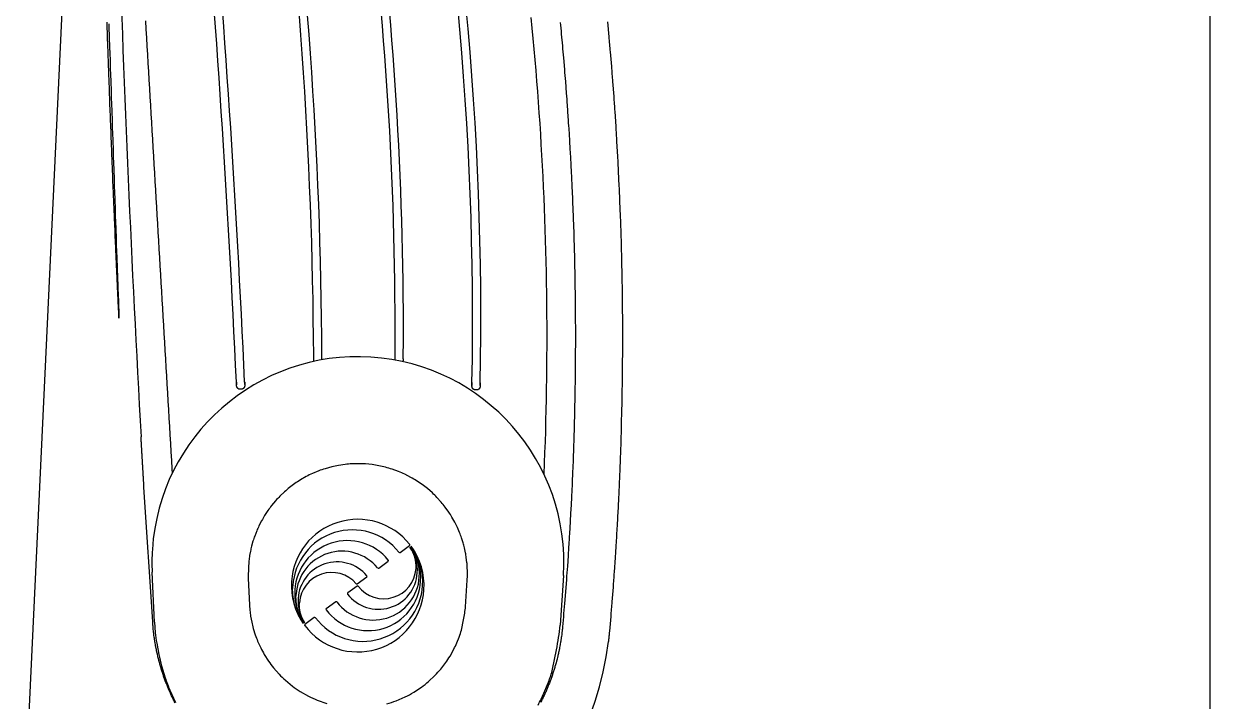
# Model space of a CAD drawing. Extents: x 527 to 614, y 487 to 635.
# Drawn here: x 606.62 to 613.77, y 516.14 to 520.22 of the extents above; entities that cross this region are included whole.
import ezdxf

# ---------------------------------------------------------------- set-up
doc = ezdxf.new("R2010")
doc.units = 0
doc.header["$MEASUREMENT"] = 0
for name, color, linetype in [('1', 4, 'Continuous'), ('DIM', 3, 'Continuous'), ('SPA', 2, 'Continuous')]:
    doc.layers.add(name, color=color, linetype=linetype)

# ---------------------------------------------------------------- blocks, each defined once
blk = doc.blocks.new('TRICKLER')
at = {"layer": '1', "linetype": 'Continuous'}
for p, q in [((1.9129, -0.4987), (2.0046, 1.4609)), ((-1.2494, -0.0491), (-1.2304, 0.2503)), ((1.2158, 0.231), (1.2301, -0.0687)), ((1.6031, -7.1236), (1.9129, -0.4987))]:
    blk.add_line(p, q, dxfattribs=at)
at = {"layer": '1', "color": 3, "linetype": 'Continuous'}
for p, q in [((0.2526, 0.2041), (0.3089, 0.2456)), ((1.2271, 0.2305), (1.2794, -0.5827)), ((0.1237, 0.1093), (0.1801, 0.1508)), ((-0.6594, 0.1386), (-0.6695, -0.0208)), ((0.6507, -0.0312), (0.6431, 0.1283)), ((-0.0068, 0.0008), (-0.0632, -0.0408)), ((-0.0051, 0.0144), (0.0512, 0.0559)), ((-0.1357, -0.0942), (-0.1921, -0.1357)), ((-0.2646, -0.1891), (-0.321, -0.2306)), ((-0.7272, -1.169), (-0.7172, -1.1692)), ((0.6905, -1.1733), (0.7005, -1.1728))]:
    blk.add_line(p, q, dxfattribs=at)
for points in [[(-1.244, 0.2603), (-1.2429, 0.2719, -0.002331), (-1.2417, 0.2835), (-1.2404, 0.2951, -0.002336), (-1.239, 0.3067), (-1.2375, 0.3182, -0.002338), (-1.2359, 0.3298), (-1.2341, 0.3413, -0.00234), (-1.2323, 0.3528), (-1.2303, 0.3642, -0.002341), (-1.2283, 0.3757), (-1.2261, 0.3871, -0.002341), (-1.2238, 0.3986), (-1.2215, 0.4099, -0.00234), (-1.219, 0.4213), (-1.2164, 0.4327, -0.002338), (-1.2137, 0.444), (-1.2109, 0.4553, -0.002336), (-1.208, 0.4666), (-1.2049, 0.4778, -0.002333), (-1.2018, 0.4891), (-1.1986, 0.5003, -0.002355), (-1.1952, 0.5115), (-1.1918, 0.5226, -0.00236), (-1.1882, 0.5338), (-1.1845, 0.5448, -0.002342), (-1.1808, 0.5559), (-1.1769, 0.5669, -0.002334), (-1.1729, 0.5779), (-1.1689, 0.5888, -0.002327), (-1.1647, 0.5997), (-1.1604, 0.6105, -0.002324), (-1.1561, 0.6213), (-1.1516, 0.6321, -0.002324), (-1.147, 0.6428), (-1.1424, 0.6534, -0.002326), (-1.1376, 0.664), (-1.1327, 0.6746, -0.002332), (-1.1278, 0.685), (-1.1228, 0.6955, -0.00234), (-1.1176, 0.7058), (-1.1124, 0.7161, -0.00232)], [(1.0922, 0.718), (1.0975, 0.7077, -0.002318), (1.1026, 0.6973), (1.1077, 0.6869, -0.002315), (1.1127, 0.6764), (1.1175, 0.6659, -0.002337), (1.1223, 0.6553), (1.127, 0.6447, -0.002345), (1.1316, 0.634), (1.136, 0.6233, -0.002328), (1.1404, 0.6125), (1.1447, 0.6017, -0.002322), (1.1489, 0.5909), (1.1529, 0.58, -0.002316), (1.1569, 0.5691), (1.1608, 0.5582, -0.002314), (1.1645, 0.5472), (1.1682, 0.5362, -0.002315), (1.1717, 0.5252), (1.1752, 0.5141, -0.002319), (1.1785, 0.5031), (1.1818, 0.492, -0.002325), (1.1849, 0.4809), (1.1879, 0.4697, -0.002334), (1.1908, 0.4586), (1.1936, 0.4474, -0.002321), (1.1963, 0.4362), (1.1989, 0.425, -0.002307), (1.2014, 0.4137), (1.2038, 0.4024, -0.002313), (1.2061, 0.3911), (1.2083, 0.3798, -0.00232), (1.2104, 0.3684), (1.2124, 0.357, -0.002303), (1.2142, 0.3457), (1.216, 0.3343, -0.002376), (1.2176, 0.3228), (1.2192, 0.311, -0.002151), (1.2206, 0.2998), (1.2219, 0.2898, -0.003042), (1.2232, 0.2768), (1.225, 0.2568, -0.002557), (1.2271, 0.2305)], [(0.6431, 0.1283), (0.6407, 0.1616, 0.015789), (0.6363, 0.1963), (0.6296, 0.2323, 0.013156), (0.6207, 0.2695), (0.6089, 0.3079, 0.015397), (0.5941, 0.3472), (0.5759, 0.3871, 0.01659), (0.5542, 0.4273), (0.5286, 0.4674, 0.018074), (0.499, 0.5071), (0.4652, 0.5457, 0.01948), (0.4272, 0.5827), (0.3849, 0.6176, 0.020806), (0.3385, 0.6496), (0.2883, 0.6781, 0.021953), (0.2346, 0.7026), (0.1779, 0.7223, 0.022834)], [(-0.1849, 0.7252, 0.023226), (-0.2419, 0.7063), (-0.296, 0.6827, 0.022554), (-0.3467, 0.655), (-0.3935, 0.6237, 0.021584), (-0.4364, 0.5896), (-0.4749, 0.553, 0.020279), (-0.5094, 0.515), (-0.5395, 0.4761, 0.019186), (-0.5658, 0.4361), (-0.5882, 0.3952, 0.016763), (-0.6069, 0.3566), (-0.6218, 0.3218, 0.019215), (-0.6347, 0.2795), (-0.6473, 0.2176, 0.016554), (-0.6594, 0.1386)], [(-1.23, -3.3859, -0.000899), (-1.2367, -3.3147), (-1.2432, -3.2435, -0.000899), (-1.2494, -3.1723), (-1.2554, -3.1011, -0.000899), (-1.2611, -3.0299), (-1.2665, -2.9586, -0.000899), (-1.2717, -2.8874), (-1.2766, -2.8161, -0.000899), (-1.2813, -2.7447), (-1.2857, -2.6734, -0.000898), (-1.2899, -2.602), (-1.2938, -2.5307, -0.000898), (-1.2974, -2.4593), (-1.3008, -2.3878, -0.000899), (-1.3039, -2.3164), (-1.3068, -2.2449, -0.000899), (-1.3094, -2.1734), (-1.3118, -2.1018, -0.000899), (-1.3139, -2.0303), (-1.3157, -1.9587, -0.000899), (-1.3173, -1.8871), (-1.3186, -1.8156, -0.000899), (-1.3196, -1.7439), (-1.3204, -1.6723, -0.0009), (-1.321, -1.6007), (-1.3213, -1.529, -0.0009), (-1.3213, -1.4574), (-1.3211, -1.3857, -0.000901), (-1.3206, -1.3141), (-1.3198, -1.2424, -0.000902), (-1.3188, -1.1707), (-1.3175, -1.0991, -0.000901), (-1.316, -1.0274), (-1.3142, -0.9558, -0.0009), (-1.3121, -0.8841), (-1.3098, -0.8125, -0.0009), (-1.3072, -0.7409), (-1.3044, -0.6694, -0.000902), (-1.3013, -0.5977), (-1.298, -0.526, -0.000895), (-1.2944, -0.4546), (-1.2905, -0.3836, -0.000922), (-1.2864, -0.3115), (-1.2818, -0.2378, -0.000834), (-1.2773, -0.1685), (-1.2732, -0.1059, -0.001177), (-1.2673, -0.0255), (-1.2574, 0.0982, -0.00099), (-1.244, 0.2603)], [(0.3107, 0.2345), (0.3124, 0.2319, -0.003994), (0.314, 0.2293), (0.3156, 0.2266, -0.003958), (0.3172, 0.2239), (0.3187, 0.2212, -0.003991), (0.3202, 0.2184), (0.3217, 0.2156, -0.004002), (0.3231, 0.2128), (0.3244, 0.21, -0.004017), (0.3257, 0.2071), (0.327, 0.2042, -0.004028), (0.3282, 0.2013), (0.3294, 0.1983, -0.004037), (0.3306, 0.1954), (0.3317, 0.1924, -0.004045), (0.3327, 0.1894), (0.3337, 0.1864, -0.00405), (0.3346, 0.1833), (0.3355, 0.1803, -0.004053), (0.3364, 0.1772), (0.3371, 0.1741, -0.004054), (0.3379, 0.171), (0.3386, 0.1679, -0.004053), (0.3392, 0.1648), (0.3398, 0.1617, -0.004047), (0.3403, 0.1586), (0.3408, 0.1554, -0.004051), (0.3413, 0.1523), (0.3417, 0.1491, -0.004009), (0.342, 0.146), (0.3423, 0.1429, -0.004118), (0.3425, 0.1397), (0.3427, 0.1365, -0.003725), (0.3428, 0.1334), (0.3429, 0.1307, -0.005197), (0.3429, 0.1272), (0.3428, 0.1218, -0.004385), (0.3425, 0.1147)], [(0.3502, 0.0885), (0.3504, 0.0922, 0.004052), (0.3506, 0.096), (0.3507, 0.0998, 0.004014), (0.3507, 0.1037), (0.3507, 0.1075, 0.004049), (0.3506, 0.1113), (0.3504, 0.1151, 0.00406), (0.3502, 0.119), (0.3499, 0.1228, 0.004076), (0.3495, 0.1267), (0.3491, 0.1305, 0.004088), (0.3486, 0.1343), (0.3481, 0.1382, 0.004098), (0.3475, 0.142), (0.3468, 0.1458, 0.004106), (0.3461, 0.1496), (0.3453, 0.1534, 0.004111), (0.3444, 0.1572), (0.3435, 0.161, 0.004115), (0.3425, 0.1648), (0.3415, 0.1685, 0.004115), (0.3404, 0.1722), (0.3392, 0.1759, 0.004115), (0.338, 0.1796), (0.3367, 0.1833, 0.004109), (0.3353, 0.1869), (0.3339, 0.1905, 0.004113), (0.3325, 0.1941), (0.3309, 0.1977, 0.004071), (0.3294, 0.2012), (0.3277, 0.2046, 0.004181), (0.326, 0.2081), (0.3242, 0.2117, 0.003782), (0.3225, 0.215), (0.3209, 0.2179, 0.005276), (0.3187, 0.2216), (0.3153, 0.2272, 0.004451), (0.3107, 0.2345)], [(0.3702, 0.0373), (0.3704, 0.0425, 0.004119), (0.3706, 0.0477), (0.3708, 0.0529, 0.004079), (0.3708, 0.0581), (0.3707, 0.0634, 0.004115), (0.3706, 0.0687), (0.3704, 0.0739, 0.004128), (0.37, 0.0792), (0.3696, 0.0845, 0.004144), (0.3691, 0.0897), (0.3686, 0.095, 0.004156), (0.3679, 0.1003), (0.3671, 0.1056, 0.004167), (0.3663, 0.1108), (0.3653, 0.1161, 0.004175), (0.3643, 0.1213), (0.3632, 0.1265, 0.00418), (0.362, 0.1317), (0.3607, 0.1369, 0.004184), (0.3593, 0.142), (0.3578, 0.1472, 0.004184), (0.3563, 0.1523), (0.3546, 0.1574, 0.004184), (0.3529, 0.1624), (0.3511, 0.1674, 0.004177), (0.3492, 0.1724), (0.3473, 0.1774, 0.004181), (0.3452, 0.1823), (0.3431, 0.1872, 0.004138), (0.3409, 0.192), (0.3386, 0.1967, 0.004249), (0.3362, 0.2015), (0.3337, 0.2063, 0.003843), (0.3313, 0.2108), (0.329, 0.2149, 0.005359), (0.326, 0.2199), (0.3212, 0.2276, 0.004521), (0.3147, 0.2375)], [(0.3147, 0.2375), (0.3173, 0.2338, -0.004091), (0.3197, 0.23), (0.3221, 0.2261, -0.004053), (0.3245, 0.2222), (0.3268, 0.2183, -0.004088), (0.329, 0.2143), (0.3311, 0.2102, -0.0041), (0.3332, 0.2062), (0.3353, 0.202, -0.004115), (0.3372, 0.1979), (0.3392, 0.1937, -0.004127), (0.341, 0.1895), (0.3428, 0.1852, -0.004137), (0.3445, 0.1809), (0.3461, 0.1766, -0.004144), (0.3476, 0.1722), (0.3491, 0.1678, -0.00415), (0.3505, 0.1634), (0.3519, 0.159, -0.004153), (0.3531, 0.1545), (0.3543, 0.15, -0.004153), (0.3554, 0.1455), (0.3565, 0.141, -0.004152), (0.3574, 0.1365), (0.3583, 0.1319, -0.004146), (0.3591, 0.1274), (0.3599, 0.1228, -0.004149), (0.3605, 0.1182), (0.3611, 0.1137, -0.004106), (0.3616, 0.1091), (0.362, 0.1045, -0.004216), (0.3624, 0.0999), (0.3626, 0.0952, -0.003814), (0.3628, 0.0908), (0.363, 0.0868, -0.005318), (0.363, 0.0817), (0.3628, 0.0738, -0.004487), (0.3624, 0.0635)], [(0.3188, 0.2405), (0.3221, 0.2356, -0.004143), (0.3254, 0.2306), (0.3286, 0.2256, -0.004103), (0.3317, 0.2205), (0.3348, 0.2153, -0.004139), (0.3377, 0.2101), (0.3406, 0.2048, -0.004151), (0.3434, 0.1995), (0.3461, 0.1941, -0.004167), (0.3487, 0.1887), (0.3513, 0.1832, -0.00418), (0.3537, 0.1776), (0.3561, 0.172, -0.00419), (0.3583, 0.1664), (0.3605, 0.1607, -0.004198), (0.3626, 0.155), (0.3645, 0.1493, -0.004203), (0.3664, 0.1435), (0.3682, 0.1376, -0.004206), (0.3699, 0.1318), (0.3715, 0.1259, -0.004207), (0.373, 0.12), (0.3743, 0.1141, -0.004206), (0.3756, 0.1081), (0.3768, 0.1022, -0.004199), (0.3779, 0.0962), (0.3789, 0.0902, -0.004202), (0.3797, 0.0842), (0.3805, 0.0782, -0.004158), (0.3812, 0.0722), (0.3818, 0.0662, -0.004269), (0.3822, 0.0601), (0.3826, 0.0539, -0.003861), (0.3829, 0.0481), (0.3831, 0.0429, -0.005383), (0.3831, 0.0361), (0.3829, 0.0258, -0.004542), (0.3824, 0.0124)], [(-0.6695, -0.0208), (-0.6707, -0.0465, 0.011111), (-0.6708, -0.073), (-0.6697, -0.1003, 0.009884), (-0.6676, -0.1284), (-0.664, -0.1571, 0.010944), (-0.6591, -0.1865), (-0.6527, -0.2164, 0.011461), (-0.6447, -0.2468), (-0.6349, -0.2776, 0.012116), (-0.6234, -0.3086), (-0.6099, -0.3398, 0.012729), (-0.5946, -0.3709), (-0.5772, -0.4019, 0.013327), (-0.5577, -0.4325), (-0.5362, -0.4626, 0.013884), (-0.5125, -0.4919), (-0.4868, -0.5203, 0.014386), (-0.4591, -0.5476), (-0.4293, -0.5735, 0.014815), (-0.3978, -0.598), (-0.3644, -0.6206, 0.015155), (-0.3294, -0.6414), (-0.293, -0.66, 0.015389), (-0.2553, -0.6765), (-0.2165, -0.6906, 0.015515), (-0.177, -0.7023), (-0.1367, -0.7115, 0.015502), (-0.0962, -0.7181), (-0.0556, -0.7222, 0.015429), (-0.0149, -0.7238), (0.0258, -0.7229, 0.015298), (0.0664, -0.7194), (0.1071, -0.7134, 0.015396), (0.1474, -0.7049), (0.1872, -0.6938, 0.015553), (0.2262, -0.6803), (0.2641, -0.6644, 0.01547), (0.3008, -0.6464), (0.3361, -0.6261, 0.015318), (0.3699, -0.604), (0.4018, -0.5801, 0.015038), (0.432, -0.5546), (0.4601, -0.5278, 0.014665), (0.4863, -0.4998), (0.5104, -0.4708, 0.014201), (0.5324, -0.4411), (0.5523, -0.4108, 0.013694), (0.5702, -0.3801), (0.5861, -0.3492, 0.013051), (0.6, -0.3183), (0.612, -0.2876, 0.012686), (0.6223, -0.2568), (0.6308, -0.2257, 0.011241), (0.6377, -0.1967), (0.6431, -0.1707, 0.013822), (0.647, -0.1387), (0.6496, -0.0916, 0.011855), (0.6507, -0.0312)], [(1.2794, -0.5827), (1.2796, -0.5865, -0.000017), (1.2798, -0.5903), (1.2801, -0.5941, -0.000017), (1.2803, -0.5979), (1.2805, -0.6017, -0.000016), (1.2808, -0.6055), (1.281, -0.6093, -0.000014), (1.2812, -0.6131), (1.2814, -0.6168, -0.000013), (1.2817, -0.6206), (1.2819, -0.6244, -0.000014), (1.2821, -0.6282), (1.2824, -0.632, -0.000014), (1.2826, -0.6358), (1.2828, -0.6396, -0.000014), (1.2831, -0.6434), (1.2833, -0.6472, -0.000014), (1.2835, -0.651), (1.2837, -0.6548, -0.000014), (1.284, -0.6586), (1.2842, -0.6624, -0.000014), (1.2844, -0.6662), (1.2847, -0.67, -0.000015), (1.2849, -0.6738), (1.2851, -0.6775, -0.000015), (1.2853, -0.6813), (1.2856, -0.6851, -0.000015), (1.2858, -0.6889), (1.286, -0.6927, -0.000015), (1.2862, -0.6965), (1.2865, -0.7003, -0.000016), (1.2867, -0.7041), (1.2869, -0.7079, -0.000016), (1.2871, -0.7117), (1.2874, -0.7155, -0.000016), (1.2876, -0.7193), (1.2878, -0.7231, -0.000016), (1.288, -0.7269), (1.2883, -0.7307, -0.000017), (1.2885, -0.7344), (1.2887, -0.7382, -0.000017), (1.2889, -0.742), (1.2892, -0.7458, -0.000017), (1.2894, -0.7496), (1.2896, -0.7534, -0.000017), (1.2898, -0.7572), (1.29, -0.761, -0.000018), (1.2903, -0.7648), (1.2905, -0.7686, -0.000018), (1.2907, -0.7724), (1.2909, -0.7762, -0.000018), (1.2911, -0.78), (1.2914, -0.7838, -0.000018), (1.2916, -0.7876), (1.2918, -0.7914, -0.000018), (1.292, -0.7952), (1.2922, -0.7989, -0.000019), (1.2925, -0.8027), (1.2927, -0.8065, -0.000019), (1.2929, -0.8103), (1.2931, -0.8141, -0.000019), (1.2933, -0.8179), (1.2936, -0.8217, -0.000019), (1.2938, -0.8255), (1.294, -0.8293, -0.00002), (1.2942, -0.8331), (1.2944, -0.8369, -0.00002), (1.2946, -0.8407), (1.2948, -0.8445, -0.00002), (1.2951, -0.8483), (1.2953, -0.852, -0.000021), (1.2955, -0.8559), (1.2957, -0.8598, -0.000019), (1.2959, -0.8634), (1.2961, -0.8668, -0.000027), (1.2963, -0.871), (1.2967, -0.8776, -0.000023), (1.2972, -0.8862)], [(-0.7481, -1.2119), (-0.7481, -1.2116, -0.000004), (-0.7481, -1.2113), (-0.7481, -1.211, -0.000004), (-0.748, -1.2107), (-0.748, -1.2104, -0.000004), (-0.748, -1.2101), (-0.748, -1.2098, -0.000004), (-0.748, -1.2095), (-0.748, -1.2092, -0.000004), (-0.748, -1.2089), (-0.748, -1.2087, -0.000004), (-0.748, -1.2084), (-0.748, -1.2081, -0.000004), (-0.748, -1.2078), (-0.748, -1.2075, -0.000004), (-0.748, -1.2072), (-0.748, -1.2069, -0.000004), (-0.748, -1.2066), (-0.748, -1.2063, -0.000004), (-0.748, -1.206), (-0.7479, -1.2058, -0.000004), (-0.7479, -1.2055), (-0.7479, -1.2052, -0.000004), (-0.7479, -1.2049), (-0.7479, -1.2046, -0.000004), (-0.7479, -1.2043), (-0.7479, -1.204, -0.000004), (-0.7479, -1.2038), (-0.7479, -1.2035, -0.000004), (-0.7479, -1.2032), (-0.7479, -1.2029, -0.000004), (-0.7479, -1.2026), (-0.7479, -1.2024, -0.000004), (-0.7479, -1.2021), (-0.7479, -1.2018, -0.000004), (-0.7479, -1.2015), (-0.7479, -1.2013, -0.000004), (-0.7479, -1.201), (-0.7479, -1.2007, -0.000004), (-0.7478, -1.2004), (-0.7478, -1.2002, -0.000004), (-0.7478, -1.1999), (-0.7478, -1.1996, -0.000004), (-0.7478, -1.1994), (-0.7478, -1.1991, -0.000004), (-0.7478, -1.1988), (-0.7478, -1.1986, -0.000005), (-0.7478, -1.1983), (-0.7478, -1.198, -0.000005), (-0.7478, -1.1978), (-0.7478, -1.1975, -0.000005), (-0.7478, -1.1973), (-0.7478, -1.197, -0.000005), (-0.7478, -1.1968), (-0.7478, -1.1965, -0.000008), (-0.7478, -1.1963), (-0.7478, -1.1958, -0.000007), (-0.7477, -1.1953)], [(-0.7477, -1.1953), (-0.7477, -1.195, -0.00138), (-0.7477, -1.1946), (-0.7477, -1.1943, -0.001373), (-0.7477, -1.194), (-0.7477, -1.1937, -0.001454), (-0.7477, -1.1934), (-0.7477, -1.1931, -0.001514), (-0.7476, -1.1928), (-0.7476, -1.1925, -0.001582), (-0.7476, -1.1922), (-0.7476, -1.1919, -0.001649), (-0.7475, -1.1915), (-0.7475, -1.1912, -0.001719), (-0.7475, -1.1909), (-0.7474, -1.1906, -0.001791), (-0.7474, -1.1903), (-0.7474, -1.19, -0.001864), (-0.7473, -1.1897), (-0.7473, -1.1894, -0.001939), (-0.7472, -1.1891), (-0.7472, -1.1887, -0.002016), (-0.7471, -1.1884), (-0.7471, -1.1881, -0.002095), (-0.747, -1.1878), (-0.747, -1.1875, -0.002176), (-0.7469, -1.1872), (-0.7468, -1.1869, -0.002258), (-0.7468, -1.1866), (-0.7467, -1.1863, -0.002343), (-0.7466, -1.186), (-0.7466, -1.1857, -0.002428), (-0.7465, -1.1854), (-0.7464, -1.1851, -0.002515), (-0.7463, -1.1848), (-0.7462, -1.1845, -0.002604), (-0.7461, -1.1842), (-0.746, -1.1839, -0.002693), (-0.7459, -1.1836), (-0.7458, -1.1833, -0.002783), (-0.7457, -1.183), (-0.7456, -1.1827, -0.002873), (-0.7455, -1.1824), (-0.7454, -1.1821, -0.002963), (-0.7453, -1.1819), (-0.7452, -1.1816, -0.003044), (-0.7451, -1.1813), (-0.7449, -1.181, -0.003072), (-0.7448, -1.1807), (-0.7447, -1.1804, -0.003107), (-0.7445, -1.1802), (-0.7444, -1.1799, -0.003147), (-0.7442, -1.1796), (-0.7441, -1.1793, -0.003194), (-0.7439, -1.1791), (-0.7438, -1.1788, -0.003247), (-0.7436, -1.1785), (-0.7434, -1.1783, -0.003306), (-0.7433, -1.178), (-0.7431, -1.1777, -0.003371), (-0.7429, -1.1775), (-0.7428, -1.1772, -0.003442), (-0.7426, -1.177), (-0.7424, -1.1767, -0.003518), (-0.7422, -1.1765), (-0.742, -1.1762, -0.0036), (-0.7418, -1.176), (-0.7416, -1.1758, -0.00369), (-0.7414, -1.1755), (-0.7412, -1.1753, -0.003799), (-0.741, -1.1751), (-0.7408, -1.1748, -0.003824), (-0.7406, -1.1746), (-0.7404, -1.1744, -0.00382), (-0.7401, -1.1742), (-0.7399, -1.174, -0.003834), (-0.7397, -1.1737), (-0.7394, -1.1735, -0.003856), (-0.7392, -1.1733), (-0.739, -1.1731, -0.00389), (-0.7387, -1.1729), (-0.7385, -1.1727, -0.003933), (-0.7382, -1.1726), (-0.738, -1.1724, -0.003987), (-0.7377, -1.1722), (-0.7375, -1.172, -0.00405), (-0.7372, -1.1718), (-0.7369, -1.1717, -0.004123), (-0.7367, -1.1715), (-0.7364, -1.1714, -0.004205), (-0.7361, -1.1712), (-0.7359, -1.1711, -0.0043), (-0.7356, -1.1709), (-0.7353, -1.1708, -0.004354), (-0.735, -1.1706), (-0.7348, -1.1705, -0.004313), (-0.7345, -1.1704), (-0.7342, -1.1703, -0.004293), (-0.7339, -1.1701), (-0.7336, -1.17, -0.004282), (-0.7333, -1.1699), (-0.733, -1.1698, -0.004286), (-0.7327, -1.1697), (-0.7324, -1.1696, -0.004303), (-0.7321, -1.1696), (-0.7318, -1.1695, -0.004331), (-0.7315, -1.1694), (-0.7312, -1.1693, -0.004385), (-0.7309, -1.1693), (-0.7306, -1.1692, -0.004404), (-0.7303, -1.1692), (-0.73, -1.1691, -0.004605), (-0.7297, -1.1691), (-0.7294, -1.169, -0.004221), (-0.7291, -1.169), (-0.7288, -1.169, -0.00568), (-0.7284, -1.169), (-0.7279, -1.169, -0.004903), (-0.7272, -1.169)], [(-0.7171, -1.1692), (-0.7168, -1.1692, -0.004624), (-0.7165, -1.1692), (-0.7162, -1.1692, -0.00456), (-0.7159, -1.1692), (-0.7156, -1.1693, -0.004462), (-0.7153, -1.1693), (-0.715, -1.1694, -0.004398), (-0.7147, -1.1694), (-0.7144, -1.1695, -0.004353), (-0.7141, -1.1695), (-0.7138, -1.1696, -0.004331), (-0.7135, -1.1697), (-0.7132, -1.1697, -0.004329), (-0.7129, -1.1698), (-0.7126, -1.1699, -0.004348), (-0.7123, -1.17), (-0.712, -1.1701, -0.004387), (-0.7117, -1.1702), (-0.7114, -1.1703, -0.004445), (-0.7111, -1.1704), (-0.7108, -1.1705, -0.00441), (-0.7106, -1.1706), (-0.7103, -1.1708, -0.004322), (-0.71, -1.1709), (-0.7097, -1.171, -0.004258), (-0.7094, -1.1712), (-0.7092, -1.1713, -0.004202), (-0.7089, -1.1715), (-0.7086, -1.1716, -0.004159), (-0.7083, -1.1718), (-0.7081, -1.172, -0.004128), (-0.7078, -1.1721), (-0.7076, -1.1723, -0.004108), (-0.7073, -1.1725), (-0.7071, -1.1727, -0.004101), (-0.7068, -1.1728), (-0.7066, -1.173, -0.004106), (-0.7063, -1.1732), (-0.7061, -1.1734, -0.004102), (-0.7058, -1.1736), (-0.7056, -1.1738, -0.004004), (-0.7054, -1.174), (-0.7051, -1.1743, -0.003927), (-0.7049, -1.1745), (-0.7047, -1.1747, -0.003852), (-0.7045, -1.1749), (-0.7043, -1.1751, -0.003788), (-0.7041, -1.1754), (-0.7039, -1.1756, -0.003731), (-0.7037, -1.1758), (-0.7035, -1.1761, -0.003683), (-0.7033, -1.1763), (-0.7031, -1.1766, -0.003644), (-0.7029, -1.1768), (-0.7027, -1.1771, -0.003614), (-0.7025, -1.1773), (-0.7023, -1.1776, -0.003593), (-0.7022, -1.1778), (-0.702, -1.1781, -0.003561), (-0.7018, -1.1783), (-0.7017, -1.1786, -0.003461), (-0.7015, -1.1789), (-0.7014, -1.1791, -0.003381), (-0.7012, -1.1794), (-0.701, -1.1797, -0.0033), (-0.7009, -1.18), (-0.7008, -1.1802, -0.003226), (-0.7006, -1.1805), (-0.7005, -1.1808, -0.003155), (-0.7004, -1.1811), (-0.7002, -1.1814, -0.00309), (-0.7001, -1.1817), (-0.7, -1.1819, -0.00303), (-0.6999, -1.1822), (-0.6998, -1.1825, -0.002975), (-0.6997, -1.1828), (-0.6995, -1.1831, -0.002926), (-0.6995, -1.1834), (-0.6994, -1.1837, -0.002882), (-0.6993, -1.184), (-0.6992, -1.1843, -0.002841), (-0.6991, -1.1846), (-0.699, -1.1849, -0.002766), (-0.6989, -1.1852), (-0.6988, -1.1855, -0.002674), (-0.6988, -1.1858), (-0.6987, -1.1861, -0.002585), (-0.6986, -1.1864), (-0.6985, -1.1867, -0.002497), (-0.6985, -1.187), (-0.6984, -1.1873, -0.002408), (-0.6984, -1.1876), (-0.6983, -1.1879, -0.002321), (-0.6983, -1.1882), (-0.6982, -1.1885, -0.002235), (-0.6982, -1.1888), (-0.6981, -1.1891, -0.00215), (-0.6981, -1.1894), (-0.698, -1.1898, -0.002067), (-0.698, -1.1901), (-0.698, -1.1904, -0.001985), (-0.6979, -1.1907), (-0.6979, -1.191, -0.001905), (-0.6979, -1.1913), (-0.6979, -1.1916, -0.001825), (-0.6978, -1.1919), (-0.6978, -1.1922, -0.001751), (-0.6978, -1.1925), (-0.6978, -1.1929, -0.001662), (-0.6978, -1.1932), (-0.6978, -1.1935, -0.001633), (-0.6978, -1.1938), (-0.6977, -1.1941, -0.001419), (-0.6977, -1.1944), (-0.6977, -1.1947, -0.001883), (-0.6977, -1.195), (-0.6977, -1.1956, -0.001504), (-0.6978, -1.1963)], [(-0.6981, -1.2128), (-0.6981, -1.2126, 0.000002), (-0.6981, -1.2123), (-0.6981, -1.212, 0.000002), (-0.6981, -1.2117), (-0.698, -1.2114, 0.000002), (-0.698, -1.2111), (-0.698, -1.2108, 0.000001), (-0.698, -1.2105), (-0.698, -1.2102, 0.000001), (-0.698, -1.2099), (-0.698, -1.2096, 0.000001), (-0.698, -1.2093), (-0.698, -1.2091, 0), (-0.698, -1.2088), (-0.698, -1.2085, 0), (-0.698, -1.2082), (-0.698, -1.2079, 0), (-0.698, -1.2076), (-0.698, -1.2073, -0.000001), (-0.698, -1.207), (-0.698, -1.2067, -0.000001), (-0.698, -1.2064), (-0.698, -1.2062, -0.000001), (-0.6979, -1.2059), (-0.6979, -1.2056, -0.000002), (-0.6979, -1.2053), (-0.6979, -1.205, -0.000002), (-0.6979, -1.2047), (-0.6979, -1.2045, -0.000002), (-0.6979, -1.2042), (-0.6979, -1.2039, -0.000003), (-0.6979, -1.2036), (-0.6979, -1.2033, -0.000003), (-0.6979, -1.2031), (-0.6979, -1.2028, -0.000004), (-0.6979, -1.2025), (-0.6979, -1.2022, -0.000004), (-0.6979, -1.202), (-0.6979, -1.2017, -0.000005), (-0.6979, -1.2014), (-0.6978, -1.2012, -0.000006), (-0.6978, -1.2009), (-0.6978, -1.2006, -0.000006), (-0.6978, -1.2004), (-0.6978, -1.2001, -0.000007), (-0.6978, -1.1998), (-0.6978, -1.1996, -0.000008), (-0.6978, -1.1993), (-0.6978, -1.199, -0.000009), (-0.6978, -1.1988), (-0.6978, -1.1985, -0.00001), (-0.6978, -1.1983), (-0.6978, -1.198, -0.00001), (-0.6978, -1.1978), (-0.6978, -1.1975, -0.000015), (-0.6978, -1.1973), (-0.6978, -1.1968, -0.000014), (-0.6978, -1.1963)], [(0.6717, -1.2009), (0.6717, -1.2006, -0.001379), (0.6717, -1.2003), (0.6717, -1.2, -0.001372), (0.6717, -1.1996), (0.6717, -1.1993, -0.001453), (0.6717, -1.199), (0.6717, -1.1987, -0.001513), (0.6717, -1.1984), (0.6717, -1.1981, -0.001581), (0.6717, -1.1978), (0.6717, -1.1975, -0.001648), (0.6717, -1.1972), (0.6717, -1.1968, -0.001718), (0.6717, -1.1965), (0.6717, -1.1962, -0.00179), (0.6717, -1.1959), (0.6718, -1.1956, -0.001863), (0.6718, -1.1953), (0.6718, -1.195, -0.001938), (0.6718, -1.1947), (0.6719, -1.1943, -0.002015), (0.6719, -1.194), (0.6719, -1.1937, -0.002094), (0.672, -1.1934), (0.672, -1.1931, -0.002175), (0.672, -1.1928), (0.6721, -1.1925, -0.002257), (0.6721, -1.1922), (0.6722, -1.1919, -0.002341), (0.6722, -1.1916), (0.6723, -1.1913, -0.002427), (0.6724, -1.191), (0.6724, -1.1906, -0.002514), (0.6725, -1.1903), (0.6725, -1.19, -0.002602), (0.6726, -1.1897), (0.6727, -1.1894, -0.002691), (0.6728, -1.1891), (0.6728, -1.1888, -0.002781), (0.6729, -1.1885), (0.673, -1.1882, -0.002871), (0.6731, -1.1879), (0.6732, -1.1876, -0.002961), (0.6733, -1.1874), (0.6734, -1.1871, -0.003042), (0.6735, -1.1868), (0.6736, -1.1865, -0.003071), (0.6737, -1.1862), (0.6738, -1.1859, -0.003106), (0.674, -1.1856), (0.6741, -1.1853, -0.003145), (0.6742, -1.185), (0.6743, -1.1848, -0.003192), (0.6745, -1.1845), (0.6746, -1.1842, -0.003245), (0.6748, -1.1839), (0.6749, -1.1836, -0.003304), (0.6751, -1.1834), (0.6752, -1.1831, -0.003369), (0.6754, -1.1828), (0.6755, -1.1826, -0.003439), (0.6757, -1.1823), (0.6759, -1.182, -0.003516), (0.676, -1.1818), (0.6762, -1.1815, -0.003597), (0.6764, -1.1813), (0.6766, -1.181, -0.003687), (0.6767, -1.1808), (0.6769, -1.1805, -0.003795), (0.6771, -1.1803), (0.6773, -1.18, -0.003823), (0.6775, -1.1798), (0.6777, -1.1796, -0.003819), (0.6779, -1.1793), (0.6782, -1.1791, -0.003832), (0.6784, -1.1789), (0.6786, -1.1787, -0.003855), (0.6788, -1.1784), (0.679, -1.1782, -0.003887), (0.6793, -1.178), (0.6795, -1.1778, -0.003931), (0.6797, -1.1776), (0.68, -1.1774, -0.003984), (0.6802, -1.1772), (0.6805, -1.177, -0.004047), (0.6807, -1.1768), (0.681, -1.1766, -0.00412), (0.6812, -1.1765), (0.6815, -1.1763, -0.004202), (0.6817, -1.1761), (0.682, -1.176, -0.004296), (0.6823, -1.1758), (0.6825, -1.1756, -0.004353), (0.6828, -1.1755), (0.6831, -1.1753, -0.004312), (0.6834, -1.1752), (0.6836, -1.1751, -0.004291), (0.6839, -1.1749), (0.6842, -1.1748, -0.00428), (0.6845, -1.1747), (0.6848, -1.1746, -0.004284), (0.6851, -1.1744), (0.6854, -1.1743, -0.004301), (0.6856, -1.1742), (0.6859, -1.1741, -0.004328), (0.6862, -1.174), (0.6865, -1.1739, -0.004382), (0.6868, -1.1739), (0.6871, -1.1738, -0.004401), (0.6874, -1.1737), (0.6877, -1.1736, -0.0046), (0.6881, -1.1736), (0.6884, -1.1735, -0.004221), (0.6887, -1.1735), (0.6889, -1.1734, -0.005624), (0.6893, -1.1734), (0.6898, -1.1733, -0.004792), (0.6905, -1.1733)], [(0.6725, -1.2175), (0.6725, -1.2172, -0.000002), (0.6725, -1.2169), (0.6724, -1.2166, -0.000002), (0.6724, -1.2163), (0.6724, -1.216, -0.000002), (0.6724, -1.2157), (0.6724, -1.2154, -0.000002), (0.6724, -1.2151), (0.6724, -1.2148, -0.000002), (0.6724, -1.2145), (0.6723, -1.2142, -0.000002), (0.6723, -1.214), (0.6723, -1.2137, -0.000002), (0.6723, -1.2134), (0.6723, -1.2131, -0.000002), (0.6723, -1.2128), (0.6723, -1.2125, -0.000002), (0.6722, -1.2122), (0.6722, -1.2119, -0.000001), (0.6722, -1.2116), (0.6722, -1.2114, -0.000001), (0.6722, -1.2111), (0.6722, -1.2108, -0.000001), (0.6722, -1.2105), (0.6722, -1.2102, -0.000001), (0.6721, -1.2099), (0.6721, -1.2096, -0.000001), (0.6721, -1.2094), (0.6721, -1.2091, -0.000001), (0.6721, -1.2088), (0.6721, -1.2085, -0.000001), (0.6721, -1.2082), (0.672, -1.208, -0.000001), (0.672, -1.2077), (0.672, -1.2074, -0.000001), (0.672, -1.2071), (0.672, -1.2069, -0.000001), (0.672, -1.2066), (0.672, -1.2063, -0.000002), (0.672, -1.206), (0.672, -1.2058, -0.000003), (0.6719, -1.2055), (0.6719, -1.2052, -0.000003), (0.6719, -1.205), (0.6719, -1.2047, -0.000004), (0.6719, -1.2044), (0.6719, -1.2042, -0.000005), (0.6719, -1.2039), (0.6719, -1.2037, -0.000005), (0.6718, -1.2034), (0.6718, -1.2031, -0.000006), (0.6718, -1.2029), (0.6718, -1.2026, -0.000006), (0.6718, -1.2024), (0.6718, -1.2022, -0.00001), (0.6718, -1.2019), (0.6718, -1.2014, -0.000009), (0.6717, -1.2009)], [(0.7005, -1.1728), (0.7008, -1.1728, -0.004586), (0.7011, -1.1728), (0.7015, -1.1728, -0.004538), (0.7018, -1.1728), (0.7021, -1.1728, -0.004452), (0.7024, -1.1729), (0.7027, -1.1729, -0.004397), (0.703, -1.1729), (0.7033, -1.173, -0.00436), (0.7036, -1.173), (0.7039, -1.173, -0.004341), (0.7042, -1.1731), (0.7045, -1.1731, -0.004341), (0.7048, -1.1732), (0.7051, -1.1733, -0.00436), (0.7054, -1.1733), (0.7057, -1.1734, -0.004397), (0.706, -1.1735), (0.7063, -1.1736, -0.00445), (0.7066, -1.1737), (0.7069, -1.1738, -0.004412), (0.7072, -1.1739), (0.7075, -1.174, -0.004324), (0.7078, -1.1741), (0.7081, -1.1742, -0.00426), (0.7084, -1.1743), (0.7087, -1.1745, -0.004205), (0.7089, -1.1746), (0.7092, -1.1747, -0.004162), (0.7095, -1.1749), (0.7098, -1.175, -0.00413), (0.7101, -1.1752), (0.7103, -1.1753, -0.004111), (0.7106, -1.1755), (0.7109, -1.1757, -0.004103), (0.7111, -1.1758), (0.7114, -1.176, -0.004109), (0.7116, -1.1762), (0.7119, -1.1764, -0.004104), (0.7121, -1.1765), (0.7124, -1.1767, -0.004006), (0.7126, -1.1769), (0.7129, -1.1771, -0.003929), (0.7131, -1.1773), (0.7133, -1.1775, -0.003854), (0.7136, -1.1777), (0.7138, -1.178, -0.00379), (0.714, -1.1782), (0.7142, -1.1784, -0.003733), (0.7145, -1.1786), (0.7147, -1.1788, -0.003686), (0.7149, -1.1791), (0.7151, -1.1793, -0.003647), (0.7153, -1.1795), (0.7155, -1.1798, -0.003616), (0.7157, -1.18), (0.7159, -1.1803, -0.003595), (0.7161, -1.1805), (0.7163, -1.1807, -0.003563), (0.7164, -1.181), (0.7166, -1.1812, -0.003463), (0.7168, -1.1815), (0.717, -1.1818, -0.003383), (0.7171, -1.182), (0.7173, -1.1823, -0.003302), (0.7175, -1.1826), (0.7176, -1.1828, -0.003227), (0.7178, -1.1831), (0.7179, -1.1834, -0.003157), (0.7181, -1.1836), (0.7182, -1.1839, -0.003092), (0.7184, -1.1842), (0.7185, -1.1845, -0.003032), (0.7186, -1.1847), (0.7188, -1.185, -0.002978), (0.7189, -1.1853), (0.719, -1.1856, -0.002928), (0.7192, -1.1859), (0.7193, -1.1862, -0.002884), (0.7194, -1.1865), (0.7195, -1.1867, -0.002843), (0.7196, -1.187), (0.7197, -1.1873, -0.002767), (0.7198, -1.1876), (0.7199, -1.1879, -0.002676), (0.72, -1.1882), (0.7201, -1.1885, -0.002587), (0.7202, -1.1888), (0.7203, -1.1891, -0.002499), (0.7203, -1.1894), (0.7204, -1.1897, -0.002411), (0.7205, -1.19), (0.7206, -1.1903, -0.002324), (0.7207, -1.1906), (0.7207, -1.1909, -0.002238), (0.7208, -1.1912), (0.7209, -1.1915, -0.002153), (0.7209, -1.1918), (0.721, -1.1921, -0.00207), (0.721, -1.1924), (0.7211, -1.1928, -0.001988), (0.7211, -1.1931), (0.7212, -1.1934, -0.001908), (0.7212, -1.1937), (0.7213, -1.194, -0.001829), (0.7213, -1.1943), (0.7213, -1.1946, -0.001755), (0.7214, -1.1949), (0.7214, -1.1952, -0.001666), (0.7215, -1.1955), (0.7215, -1.1958, -0.001638), (0.7215, -1.1962), (0.7215, -1.1965, -0.001423), (0.7216, -1.1968), (0.7216, -1.197, -0.001889), (0.7216, -1.1974), (0.7216, -1.1979, -0.00151), (0.7217, -1.1986)], [(0.7224, -1.2152), (0.7224, -1.2149, -0.000003), (0.7224, -1.2146), (0.7224, -1.2143, -0.000003), (0.7224, -1.214), (0.7224, -1.2137, -0.000002), (0.7223, -1.2134), (0.7223, -1.2132, -0.000002), (0.7223, -1.2129), (0.7223, -1.2126, -0.000002), (0.7223, -1.2123), (0.7223, -1.212, -0.000002), (0.7223, -1.2117), (0.7223, -1.2114, -0.000002), (0.7222, -1.2111), (0.7222, -1.2108, -0.000002), (0.7222, -1.2105), (0.7222, -1.2102, -0.000002), (0.7222, -1.21), (0.7222, -1.2097, -0.000002), (0.7222, -1.2094), (0.7222, -1.2091, -0.000002), (0.7221, -1.2088), (0.7221, -1.2085, -0.000001), (0.7221, -1.2082), (0.7221, -1.2079, -0.000001), (0.7221, -1.2077), (0.7221, -1.2074, -0.000001), (0.7221, -1.2071), (0.722, -1.2068, -0.000001), (0.722, -1.2065), (0.722, -1.2063, -0.000001), (0.722, -1.206), (0.722, -1.2057, -0.000001), (0.722, -1.2054), (0.722, -1.2052, -0.000001), (0.722, -1.2049), (0.722, -1.2046, -0.000001), (0.7219, -1.2043), (0.7219, -1.2041, -0.000001), (0.7219, -1.2038), (0.7219, -1.2035, -0.000001), (0.7219, -1.2033), (0.7219, -1.203, -0.000001), (0.7219, -1.2027), (0.7219, -1.2025, -0.000001), (0.7218, -1.2022), (0.7218, -1.2019, -0.000001), (0.7218, -1.2017), (0.7218, -1.2014, -0.000001), (0.7218, -1.2011), (0.7218, -1.2009, -0.000001), (0.7218, -1.2006), (0.7218, -1.2004, -0.000001), (0.7217, -1.2001), (0.7217, -1.1999, -0.000001), (0.7217, -1.1996), (0.7217, -1.1992, -0.000001), (0.7217, -1.1986)], [(1.4302, -1.6022), (1.4317, -1.6353, -0.000062), (1.4333, -1.6683), (1.4348, -1.7014, -0.000062), (1.4363, -1.7345), (1.4378, -1.7675, -0.000062), (1.4393, -1.8006), (1.4408, -1.8336, -0.000062), (1.4423, -1.8667), (1.4438, -1.8998, -0.000062), (1.4453, -1.9328), (1.4467, -1.9659, -0.000062), (1.4482, -1.9989), (1.4496, -2.032, -0.000062), (1.4511, -2.0651), (1.4525, -2.0981, -0.000062), (1.4539, -2.1312), (1.4553, -2.1642, -0.000062), (1.4567, -2.1973), (1.4581, -2.2304, -0.000062), (1.4595, -2.2634), (1.4609, -2.2965, -0.000062), (1.4623, -2.3295), (1.4637, -2.3626, -0.000062), (1.465, -2.3957), (1.4664, -2.4287, -0.000062), (1.4677, -2.4618), (1.469, -2.4948, -0.000062), (1.4704, -2.5279), (1.4717, -2.561, -0.000062), (1.473, -2.594), (1.4743, -2.6271, -0.000062), (1.4756, -2.6601), (1.4769, -2.6932, -0.000062), (1.4781, -2.7263), (1.4794, -2.7593, -0.000062), (1.4807, -2.7924), (1.4819, -2.8255, -0.000062), (1.4832, -2.8585), (1.4844, -2.8916, -0.000062), (1.4856, -2.9246), (1.4868, -2.9577, -0.000062), (1.4881, -2.9908), (1.4893, -3.0238, -0.000062), (1.4905, -3.0569), (1.4916, -3.0899, -0.000062), (1.4928, -3.123), (1.494, -3.1561, -0.000062), (1.4951, -3.1891), (1.4963, -3.2222, -0.000062), (1.4974, -3.2552), (1.4986, -3.2883, -0.000062), (1.4997, -3.3213), (1.5008, -3.3544, -0.000062), (1.5019, -3.3875)], [(1.492, -3.3777), (1.4904, -3.3333, -0.000064), (1.4888, -3.2889), (1.4872, -3.2445, -0.000064), (1.4857, -3.2002), (1.4841, -3.1558, -0.000054), (1.4825, -3.1114), (1.481, -3.067, -0.000047), (1.4795, -3.0226), (1.4779, -2.9782, -0.000039), (1.4764, -2.9339), (1.4749, -2.8895, -0.000031), (1.4734, -2.8451), (1.4719, -2.8007, -0.000023), (1.4703, -2.7563), (1.4688, -2.7119, -0.000015), (1.4673, -2.6675), (1.4658, -2.6231, -0.000007), (1.4643, -2.5788), (1.4628, -2.5344, 0.000001), (1.4613, -2.49), (1.4598, -2.4456, 0.000009), (1.4583, -2.4012), (1.4568, -2.3568, 0.000016), (1.4553, -2.3124), (1.4538, -2.268, 0.000024), (1.4523, -2.2236), (1.4508, -2.1793, 0.000032), (1.4492, -2.1349), (1.4477, -2.0904, 0.00004), (1.4462, -2.0461), (1.4446, -2.0021, 0.000049), (1.4431, -1.9573), (1.4414, -1.9115, 0.000051), (1.4399, -1.8685), (1.4385, -1.8297, 0.000085), (1.4367, -1.7798), (1.4339, -1.7029, 0.000081), (1.4302, -1.6022)]]:
    blk.add_lwpolyline(points, format="xyb", dxfattribs=at)
at = {"layer": '1', "linetype": 'Continuous'}
for points in [[(1.2158, 0.231), (1.2114, 0.2935, 0.015789), (1.203, 0.3585), (1.1905, 0.4262, 0.013156), (1.1737, 0.4962), (1.1515, 0.5682, 0.015397), (1.1237, 0.6419), (1.0896, 0.7169, 0.01659)], [(-1.0968, 0.7321, 0.016763), (-1.1318, 0.6597), (-1.1598, 0.5944, 0.019215), (-1.1841, 0.5148), (-1.2078, 0.3986, 0.016554), (-1.2304, 0.2503)], [(-1.5221, 0.3482), (-1.5223, 0.3466, 0.000383), (-1.5225, 0.3451), (-1.5227, 0.3435, 0.000383), (-1.5229, 0.3419), (-1.5231, 0.3404, 0.000362), (-1.5233, 0.3388), (-1.5234, 0.3372, 0.000345), (-1.5236, 0.3357), (-1.5238, 0.3341, 0.000328), (-1.524, 0.3326), (-1.5242, 0.331, 0.00031), (-1.5243, 0.3294), (-1.5245, 0.3279, 0.000293), (-1.5247, 0.3263), (-1.5248, 0.3247, 0.000276), (-1.525, 0.3232), (-1.5252, 0.3216, 0.000258), (-1.5253, 0.32), (-1.5255, 0.3185, 0.000241), (-1.5257, 0.3169), (-1.5258, 0.3153, 0.000223), (-1.526, 0.3138), (-1.5261, 0.3122, 0.000206), (-1.5263, 0.3107), (-1.5264, 0.3091, 0.000189), (-1.5266, 0.3075), (-1.5268, 0.306, 0.000172), (-1.5269, 0.3044), (-1.527, 0.3028, 0.000153), (-1.5272, 0.3013), (-1.5273, 0.2997, 0.000139), (-1.5275, 0.2981), (-1.5276, 0.2965, 0.000112), (-1.5278, 0.295), (-1.5279, 0.2936, 0.000129), (-1.5281, 0.2919), (-1.5283, 0.2891, 0.000088), (-1.5286, 0.2856)], [(-1.5286, 0.2856), (-1.5363, 0.1972, 0.001145), (-1.5436, 0.1087), (-1.5504, 0.0201, 0.001142), (-1.5569, -0.0686), (-1.563, -0.1574, 0.00107), (-1.5687, -0.2462), (-1.574, -0.3351, 0.001112), (-1.5789, -0.4242), (-1.5834, -0.5132, 0.001102), (-1.5876, -0.6024), (-1.5913, -0.6917, 0.001106), (-1.5946, -0.781), (-1.5976, -0.8703, 0.001106), (-1.6001, -0.9598), (-1.6023, -1.0493, 0.001108), (-1.604, -1.1388), (-1.6054, -1.2284, 0.001109), (-1.6064, -1.3181), (-1.6069, -1.4078, 0.001111), (-1.6071, -1.4976), (-1.6068, -1.5874, 0.001113), (-1.6062, -1.6773), (-1.6051, -1.7672, 0.001115), (-1.6037, -1.8571), (-1.6018, -1.9471, 0.001117), (-1.5996, -2.0371), (-1.5969, -2.1271, 0.00112), (-1.5938, -2.2172), (-1.5903, -2.3073, 0.00112), (-1.5864, -2.3974), (-1.5821, -2.4875, 0.001119), (-1.5774, -2.5777), (-1.5723, -2.6678, 0.001119), (-1.5668, -2.758), (-1.5609, -2.8482, 0.001119), (-1.5545, -2.9384), (-1.5478, -3.0285, 0.001119), (-1.5406, -3.1187), (-1.5331, -3.2089, 0.00112), (-1.5251, -3.2991), (-1.5167, -3.3893, 0.00112)]]:
    blk.add_lwpolyline(points, format="xyb", dxfattribs=at)
at = {"layer": '1', "color": 3, "linetype": 'Continuous'}
for points in [[(0.3107, 0.2345), (0.3107, 0.2345), (0.3107, 0.2345), (0.3107, 0.2345), (0.3107, 0.2345), (0.3107, 0.2345), (0.3107, 0.2345), (0.3107, 0.2345), (0.3107, 0.2345), (0.3107, 0.2345), (0.3107, 0.2345), (0.3107, 0.2345), (0.3107, 0.2345), (0.3107, 0.2345), (0.3107, 0.2345), (0.3107, 0.2345), (0.3107, 0.2345), (0.3107, 0.2345), (0.3107, 0.2345)], [(0.3148, 0.2375), (0.3148, 0.2375), (0.3148, 0.2375), (0.3148, 0.2375), (0.3148, 0.2375), (0.3148, 0.2375), (0.3148, 0.2375), (0.3148, 0.2375), (0.3148, 0.2375), (0.3148, 0.2375), (0.3148, 0.2375), (0.3148, 0.2375), (0.3148, 0.2375), (0.3148, 0.2375), (0.3148, 0.2375), (0.3148, 0.2375), (0.3148, 0.2375), (0.3148, 0.2375), (0.3148, 0.2375)], [(0.3188, 0.2405), (0.3188, 0.2405), (0.3188, 0.2405), (0.3188, 0.2405), (0.3188, 0.2405), (0.3188, 0.2405), (0.3188, 0.2405), (0.3188, 0.2405), (0.3188, 0.2405), (0.3188, 0.2405), (0.3188, 0.2405), (0.3188, 0.2405), (0.3188, 0.2405), (0.3188, 0.2405), (0.3188, 0.2405), (0.3188, 0.2405), (0.3188, 0.2405), (0.3188, 0.2405), (0.3188, 0.2405)], [(-0.284, -1.3556), (-0.284, -1.3548), (-0.284, -1.3541), (-0.284, -1.3534), (-0.2839, -1.3527), (-0.2839, -1.3519), (-0.2838, -1.3512), (-0.2837, -1.3504), (-0.2836, -1.3497), (-0.2835, -1.3489), (-0.2834, -1.3482), (-0.2832, -1.3475), (-0.2831, -1.3467), (-0.2829, -1.346), (-0.2827, -1.3452), (-0.2825, -1.3445), (-0.2823, -1.3438), (-0.282, -1.3431), (-0.2818, -1.3423), (-0.2815, -1.3416), (-0.2812, -1.3409), (-0.2809, -1.3403), (-0.2806, -1.3397)], [(-0.2344, -1.3491), (-0.2344, -1.3494), (-0.2343, -1.3501), (-0.2342, -1.3509), (-0.2341, -1.3516), (-0.2341, -1.3523), (-0.234, -1.3531), (-0.234, -1.3543), (-0.234, -1.356)], [(0.2063, -1.3573), (0.2063, -1.3565), (0.2063, -1.3558), (0.2063, -1.3551), (0.2064, -1.3544), (0.2064, -1.3536), (0.2065, -1.3529), (0.2065, -1.3521), (0.2066, -1.3514), (0.2067, -1.3506), (0.2068, -1.3504)], [(0.253, -1.3413), (0.2532, -1.3417), (0.2535, -1.3424), (0.2538, -1.3431), (0.2541, -1.3438), (0.2544, -1.3445), (0.2546, -1.3453), (0.2548, -1.346), (0.2551, -1.3467), (0.2553, -1.3475), (0.2554, -1.3482), (0.2556, -1.3489), (0.2558, -1.3497), (0.2559, -1.3504), (0.256, -1.3512), (0.2561, -1.3519), (0.2562, -1.3527), (0.2562, -1.3533), (0.2563, -1.3541), (0.2563, -1.3554), (0.2563, -1.357)]]:
    blk.add_lwpolyline(points, dxfattribs=at)
at = {"layer": '1', "linetype": 'Continuous'}
for points in [[(-1.133, -0.6579), (-1.1359, -0.7278), (-1.1382, -0.7918), (-1.1404, -0.8558), (-1.1424, -0.9198), (-1.1441, -0.9838), (-1.1456, -1.0478), (-1.147, -1.1118), (-1.1481, -1.1758), (-1.149, -1.2398), (-1.1497, -1.3038), (-1.1502, -1.3678), (-1.1505, -1.4319), (-1.1506, -1.4959), (-1.1504, -1.5599), (-1.1501, -1.6239), (-1.1495, -1.6879), (-1.1488, -1.752), (-1.1478, -1.816), (-1.1466, -1.88), (-1.1452, -1.9441), (-1.1436, -2.0081), (-1.1418, -2.0722), (-1.1398, -2.1362), (-1.1376, -2.2002), (-1.1352, -2.2643), (-1.1325, -2.3283), (-1.1297, -2.3923), (-1.1266, -2.4564), (-1.1233, -2.5204), (-1.1198, -2.5844), (-1.1162, -2.6484), (-1.1123, -2.7124), (-1.1082, -2.7764), (-1.1038, -2.8404), (-1.0993, -2.9043), (-1.0946, -2.9683), (-1.0896, -3.0322), (-1.0845, -3.0962), (-1.0791, -3.1601), (-1.0735, -3.2239), (-1.0677, -3.2878), (-1.0618, -3.3516), (-1.0556, -3.4155)], [(1.2704, -3.3955), (1.2674, -3.3445), (1.2644, -3.2935), (1.2614, -3.2425), (1.2583, -3.1915), (1.2553, -3.1405), (1.2523, -3.0895), (1.2493, -3.0385), (1.2463, -2.9875), (1.2433, -2.9366), (1.2403, -2.8856), (1.2372, -2.8346), (1.2342, -2.7836), (1.2312, -2.7326), (1.2282, -2.6816), (1.2252, -2.6306), (1.2222, -2.5796), (1.2192, -2.5287), (1.2161, -2.4777), (1.2131, -2.4267), (1.2101, -2.3757), (1.2071, -2.3247), (1.2041, -2.2737), (1.2011, -2.2227), (1.1981, -2.1717), (1.195, -2.1208), (1.192, -2.0698), (1.189, -2.0188), (1.186, -1.9678), (1.183, -1.9168), (1.18, -1.8658), (1.177, -1.8148), (1.1739, -1.7638), (1.1709, -1.7128), (1.1679, -1.6619), (1.1649, -1.6109), (1.1619, -1.5599), (1.1589, -1.5089), (1.1559, -1.4579), (1.1528, -1.4069), (1.1498, -1.3559), (1.1468, -1.3049), (1.1438, -1.254), (1.1408, -1.203), (1.1378, -1.152), (1.1348, -1.101), (1.1317, -1.05), (1.1287, -0.999), (1.1257, -0.948), (1.1227, -0.897), (1.1197, -0.846), (1.1167, -0.7951), (1.1137, -0.7441), (1.1106, -0.6931), (1.109, -0.6655)]]:
    blk.add_lwpolyline(points, dxfattribs=at)
for centre, radius, start, end in [((0.3937, 0.1034), 1.9313, 87.32257, 172.71841), ((-0.0102, -0.1278), 1.2417, 176.3669, 356.3669), ((-0.0102, -0.1278), 1.2417, 356.3669, 2.72871), ((-0.0102, -0.1278), 1.2417, 356.3669, 2.7287)]:
    blk.add_arc(centre, radius, start, end, dxfattribs=at)
at = {"layer": '1', "color": 3, "linetype": 'Continuous'}
for centre, radius, start, end in [((-0.0091, 0.0115), 0.4, 37.09218, 176.3669), ((-0.0413, -0.0123), 0.36, 37.1518, 176.3669), ((-0.0715, -0.0345), 0.3175, 37.28367, 176.3669), ((-0.1037, -0.0582), 0.2775, 37.38104, 176.3669), ((0.306, 0.2497), 0.005, 306.36688, 356.3669), ((0.306, 0.2497), 0.005, 356.3669, 37.0922), ((-0.0091, 0.0115), 0.4, 356.3669, 34.93436), ((-0.1339, -0.0805), 0.235, 37.61256, 176.3669), ((0.1771, 0.1548), 0.005, 306.36687, 356.3669), ((0.1771, 0.1548), 0.005, 356.3669, 37.28369), ((0.2496, 0.2082), 0.005, 217.15178, 306.36692), ((-0.1661, -0.1042), 0.195, 37.79944, 176.3669), ((0.1157, 0.1034), 0.235, 220.10623, 356.3669), ((0.1479, 0.1271), 0.195, 220.66812, 356.3669), ((0.1207, 0.1133), 0.005, 217.38102, 306.36692), ((-0.0091, 0.0115), 0.4, 176.3669, 216.3669), ((-0.0413, -0.0123), 0.36, 176.3669, 216.3669), ((0.0231, 0.0352), 0.36, 218.72218, 356.3669), ((0.0533, 0.0574), 0.3175, 219.11815, 356.3669), ((0.0855, 0.0811), 0.2775, 219.41058, 356.3669), ((-0.0081, 0.0184), 0.005, 217.79943, 306.36692), ((-0.0038, -0.0033), 0.005, 40.66811, 126.36691), ((0.0483, 0.0599), 0.005, 306.36688, 356.3669), ((0.0483, 0.0599), 0.005, 356.3669, 37.61258), ((-0.0715, -0.0345), 0.3175, 176.3669, 216.3669), ((-0.1037, -0.0582), 0.2775, 176.3669, 216.3669), ((-0.1339, -0.0805), 0.235, 176.3669, 216.3669), ((-0.0091, 0.0115), 0.4, 218.54321, 356.3669), ((-0.0602, -0.0448), 0.005, 126.36689, 176.3669), ((-0.0602, -0.0448), 0.005, 176.3669, 220.10625), ((-0.1661, -0.1042), 0.195, 176.3669, 216.3669), ((-0.1892, -0.1398), 0.005, 126.36688, 176.3669), ((-0.1892, -0.1398), 0.005, 176.3669, 219.11815), ((-0.1328, -0.0982), 0.005, 39.41057, 126.36692), ((-0.2617, -0.1932), 0.005, 38.72217, 126.36692), ((-0.3181, -0.2347), 0.005, 176.3669, 218.54323), ((-0.3181, -0.2347), 0.005, 126.36688, 176.3669), ((-127.6844, -8.0824), 129.1822, 0.432794, 3.193347), ((19.2733, -1.5924), 20.025, 178.91112, 204.95801), ((19.2733, -1.5924), 20.025, 178.86362, 178.91112), ((19.2733, -1.5924), 19.975, 178.91118, 204.95794), ((19.2733, -1.5924), 19.975, 178.86366, 178.91118), ((80.6151, 2.4121), 80.025, 182.587685, 182.599565), ((80.6151, 2.4121), 79.975, 182.587695, 182.599565), ((80.6151, 2.4121), 79.975, 182.599565, 187.285855), ((80.6151, 2.4121), 80.025, 182.599565, 187.285855), ((21.7403, -1.5308), 22.025, 179.54421, 179.58725), ((21.7403, -1.5308), 21.975, 179.54424, 179.5873), ((28.231, -1.2244), 28.025, 180.27165, 180.30547), ((28.231, -1.2244), 27.975, 180.27167, 180.3055), ((21.7403, -1.5308), 22.025, 179.58725, 194.71202), ((21.7403, -1.5308), 21.975, 179.5873, 194.71189), ((28.231, -1.2244), 28.025, 180.30547, 195.23684), ((28.231, -1.2244), 27.975, 180.3055, 195.23681)]:
    blk.add_arc(centre, radius, start, end, dxfattribs=at)
blk = doc.blocks.new('2005VANGUARD')
at = {"layer": 'SPA', "color": 4}
blk.add_line((87.0059, 12.0029), (87.0059, 75.0029), dxfattribs=at)
at = {"layer": 'DIM', "rotation": 180}
blk.add_blockref('TRICKLER', (81.8566, 13.0875), dxfattribs=at)

msp = doc.modelspace()

# ---------------------------------------------------------------- block references
at = {"layer": '1'}
msp.add_blockref('2005VANGUARD', (526.7661, 503.7579), dxfattribs=at)

doc.saveas('drawing.dxf')
